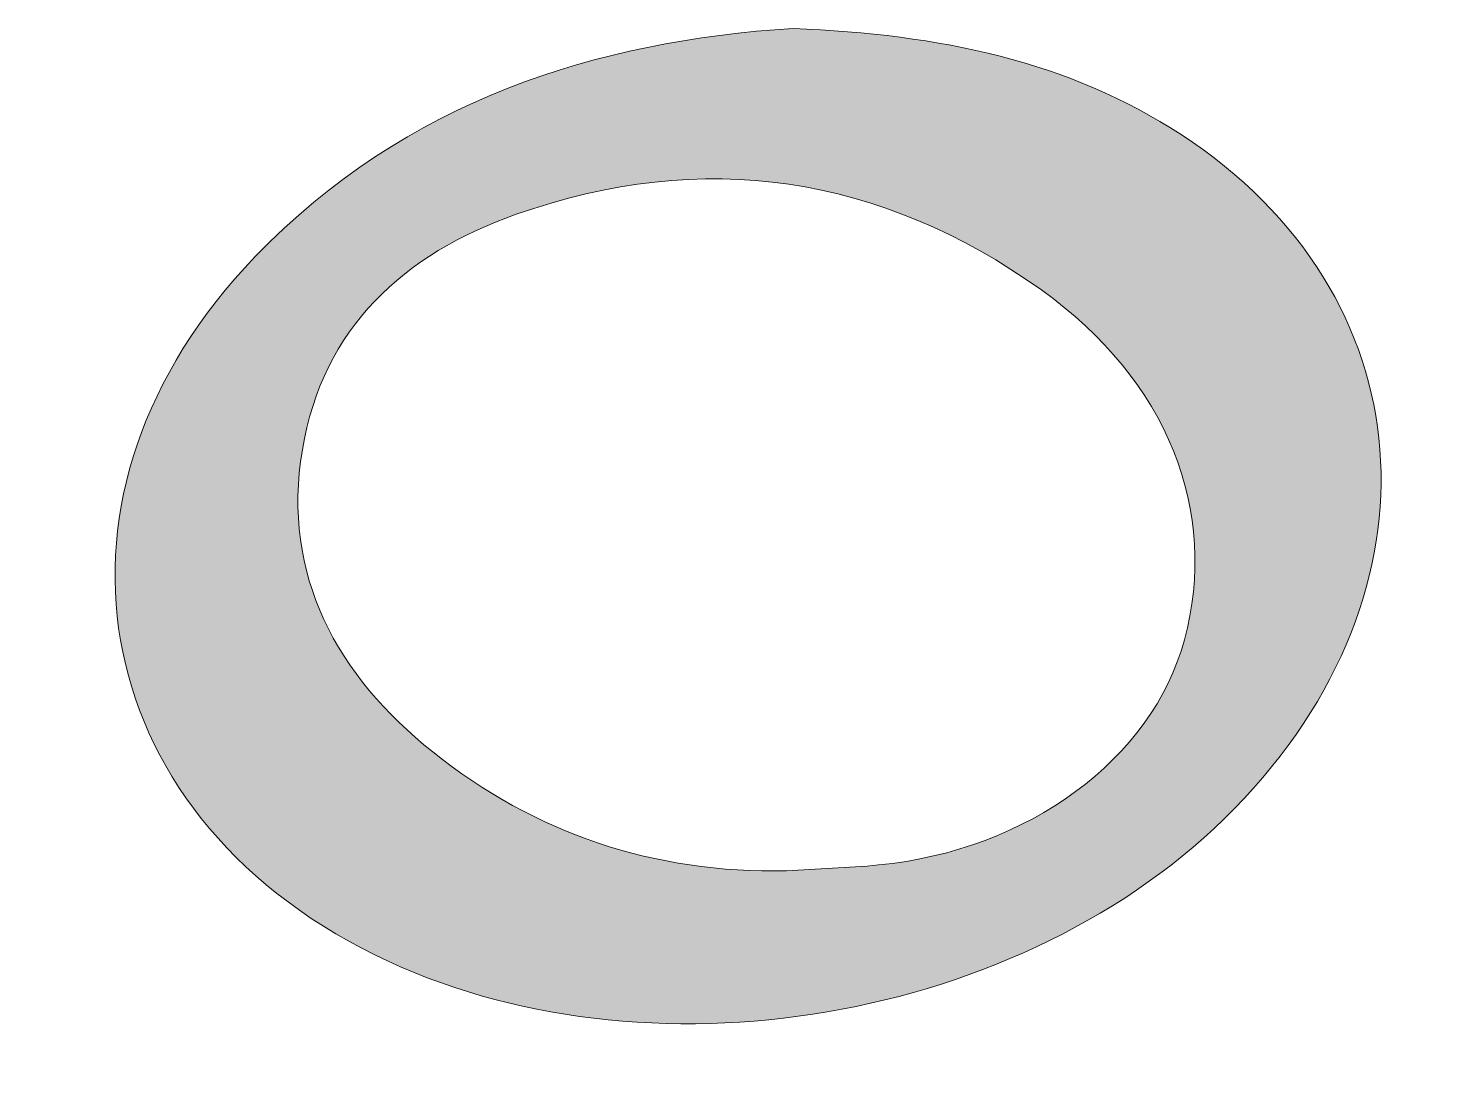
# Model space of a CAD drawing. Header units: inches. Extents: x 45.56 to 54.03, y -53.24 to -46.92.
import ezdxf

# ---------------------------------------------------------------- set-up
doc = ezdxf.new("R2010")
doc.units = ezdxf.units.IN
doc.header["$MEASUREMENT"] = 0
doc.layers.add('Layer 1', color=7, linetype='Continuous')

msp = doc.modelspace()

# ---------------------------------------------------------------- hatches: boundary and pattern name
at = {"layer": 'Layer 1', "true_color": 0x231f20}
h = msp.add_hatch(color=250, dxfattribs=at)
edge = h.paths.add_edge_path()
edge.add_spline(control_points=[(50.1203, -46.9208), (51.0005, -46.9577), (51.7615, -47.1153), (52.4357, -47.5549), (53.8965, -48.5082), (54.0312, -50.2707), (52.752, -51.5793), (51.5045, -52.8553), (49.2335, -53.2429), (47.6293, -52.4526), (45.8826, -51.5927), (45.5586, -49.6869), (46.912, -48.283), (47.8141, -47.3465), (48.9502, -46.9971), (50.1203, -46.9208)], knot_values=[0, 0, 0, 0, 1, 1, 1, 2, 2, 2, 3, 3, 3, 4, 4, 4, 5, 5, 5, 5], degree=3, periodic=1)
edge = h.paths.add_edge_path()
edge.add_spline(control_points=[(50.081, -51.9489), (50.2641, -51.9376), (50.4479, -51.9321), (50.6305, -51.9141), (51.5248, -51.8266), (52.2628, -51.2813), (52.455, -50.5712), (52.661, -49.8049), (52.3589, -49.0225), (51.6017, -48.482), (50.6415, -47.7959), (49.5865, -47.6369), (48.469, -48.0305), (47.7991, -48.266), (47.3134, -48.7105), (47.193, -49.4356), (47.0671, -50.1878), (47.4023, -50.7855), (47.9711, -51.2396), (48.5807, -51.7267), (49.2919, -51.9665), (50.081, -51.9489)], knot_values=[0, 0, 0, 0, 1, 1, 1, 2, 2, 2, 3, 3, 3, 4, 4, 4, 5, 5, 5, 6, 6, 6, 7, 7, 7, 7], degree=3, periodic=1)

# ---------------------------------------------------------------- linework, layer by layer
at = {"layer": 'Layer 1', "lineweight": 0}
for points, knots in [([(50.1203, -46.9208), (51.0005, -46.9577), (51.7615, -47.1153), (52.4357, -47.5549), (53.8965, -48.5082), (54.0312, -50.2707), (52.752, -51.5793), (51.5045, -52.8553), (49.2335, -53.2429), (47.6293, -52.4526), (45.8826, -51.5927), (45.5586, -49.6869), (46.912, -48.283), (47.8141, -47.3465), (48.9502, -46.9971), (50.1203, -46.9208)], [0, 0, 0, 0, 1, 1, 1, 2, 2, 2, 3, 3, 3, 4, 4, 4, 5, 5, 5, 5]), ([(50.081, -51.9489), (50.2641, -51.9376), (50.4479, -51.9321), (50.6305, -51.9141), (51.5248, -51.8266), (52.2628, -51.2813), (52.455, -50.5712), (52.661, -49.8049), (52.3589, -49.0225), (51.6017, -48.482), (50.6415, -47.7959), (49.5865, -47.6369), (48.469, -48.0305), (47.7991, -48.266), (47.3134, -48.7105), (47.193, -49.4356), (47.0671, -50.1878), (47.4023, -50.7855), (47.9711, -51.2396), (48.5807, -51.7267), (49.2919, -51.9665), (50.081, -51.9489)], [0, 0, 0, 0, 1, 1, 1, 2, 2, 2, 3, 3, 3, 4, 4, 4, 5, 5, 5, 6, 6, 6, 7, 7, 7, 7])]:
    msp.add_open_spline(points, degree=3, knots=knots, dxfattribs=at)

doc.saveas('drawing.dxf')
